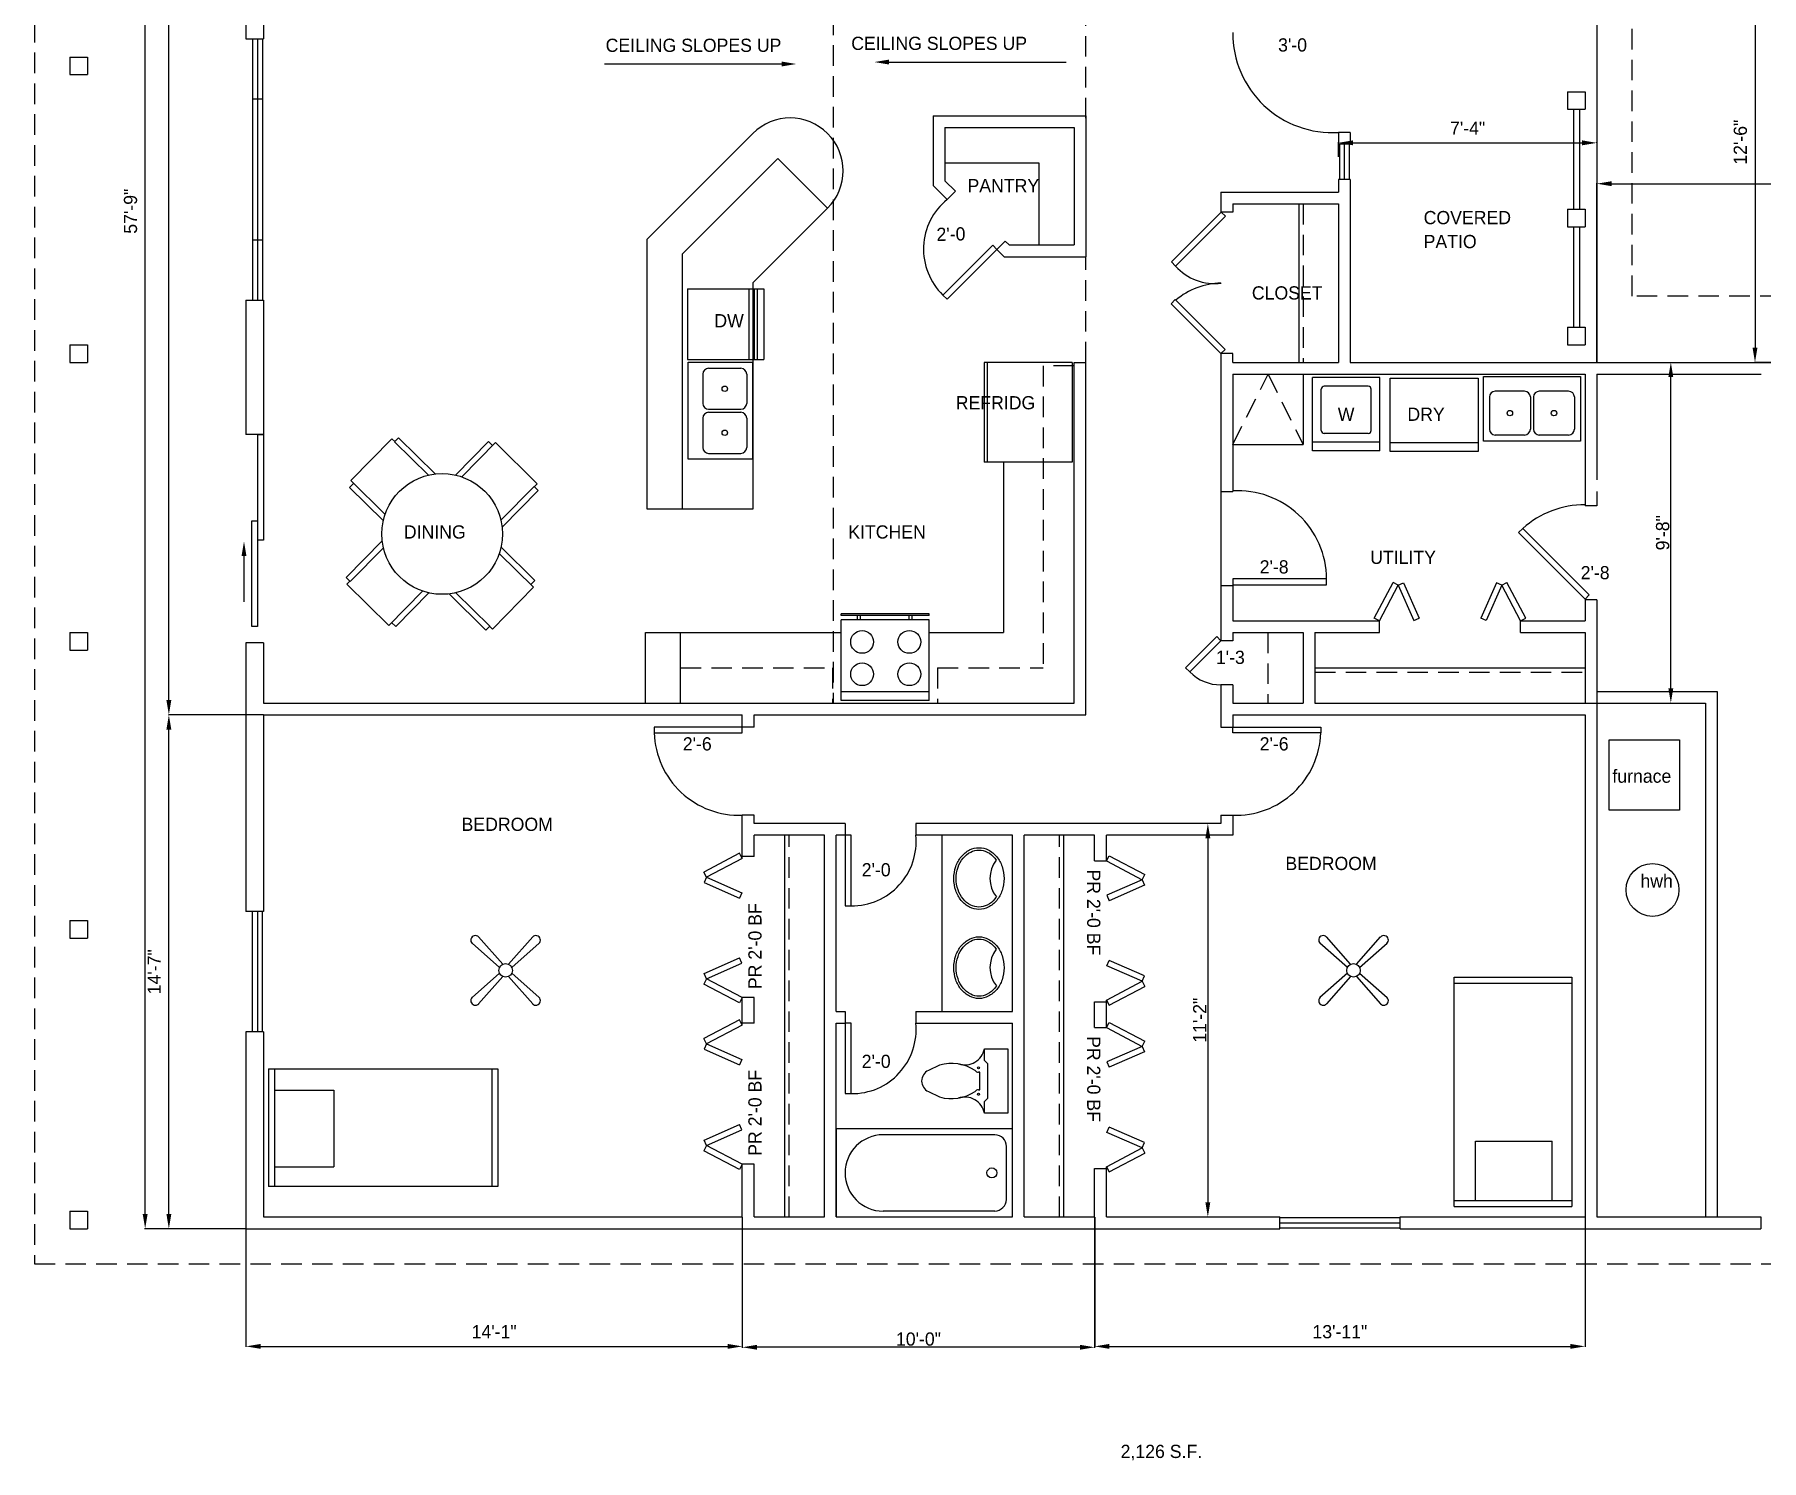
# Model space of a CAD drawing. Extents: x -114 to 1228, y -636 to 220.
# Drawn here: x -69 to 519, y -636 to -151 of the extents above; entities that cross this region are included whole.
import ezdxf
from ezdxf.enums import TextEntityAlignment as Align

# ---------------------------------------------------------------- set-up
doc = ezdxf.new("R2010")
doc.units = 0
doc.header["$LTSCALE"] = 14
doc.header["$MEASUREMENT"] = 0
doc.linetypes.add('DASHED', pattern=[0.75, 0.5, -0.25])
doc.layers.get('0').update_dxf_attribs({"linetype": 'CONTINUOUS'})
doc.layers.get('DEFPOINTS').update_dxf_attribs({"linetype": 'CONTINUOUS'})
for name, color, linetype in [('1', 1, 'CONTINUOUS'), ('4', 2, 'CONTINUOUS'), ('DIM', 1, 'CONTINUOUS'), ('NWALL', 7, 'CONTINUOUS'), ('ROOF', 2, 'DASHED'), ('SINK', 2, 'CONTINUOUS'), ('TEXT', 6, 'CONTINUOUS'), ('WALLS', 7, 'CONTINUOUS')]:
    doc.layers.add(name, color=color, linetype=linetype)
doc.styles.get("Standard").update_dxf_attribs({"font": 'ARCH2.SHX', "height": 4.5})
doc.dimstyles.get("Standard").update_dxf_attribs({"dimtxt": 0.18, "dimasz": 0.18, "dimexe": 0.18, "dimexo": 0.0625, "dimgap": 0.09, "dimtad": 0, "dimtih": 1, "dimtoh": 1, "dimdec": 4, "dimzin": 0, "dimdsep": 46, "dimtxsty": 'Standard', "dimcen": 0.09, "dimadec": 0, "dimazin": 0, "dimtfac": 1, "dimtdec": 4, "dimtofl": 0, "dimtmove": 0, "dimatfit": 3, "dimfxl": 1, "dimtolj": 1, "dimtzin": 0, "dimarcsym": 0})

# ---------------------------------------------------------------- blocks, each defined once
blk = doc.blocks.new('*D6')
at = {"color": 0, "linetype": 'ByBlock', "transparency": 16777216}
for p, q in [((1697.83, -382.42), (1665.45, -382.42)), ((1665.63, -552.42), (1665.63, -387.42)), ((1691.83, -557.42), (1665.45, -557.42))]:
    blk.add_line(p, q, dxfattribs=at)
for points in [[(1664.8, -387.42), (1666.46, -387.42), (1665.63, -382.42)], [(1664.8, -552.42), (1666.46, -552.42), (1665.63, -557.42)]]:
    blk.add_solid(points, dxfattribs=at)
at = {"layer": 'DEFPOINTS', "color": 0, "linetype": 'ByBlock', "transparency": 16777216}
for p in [(1665.63, -382.42), (1697.89, -382.42), (1691.89, -557.42)]:
    blk.add_point(p, dxfattribs=at)
at = {"color": 0, "linetype": 'ByBlock', "transparency": 16777216}
blk.add_text('14\'-7"', height=4.5, rotation=90, dxfattribs=at).set_placement((1660.63, -469.92), align=Align.MIDDLE_CENTER)
blk = doc.blocks.new('*D5')
at = {"color": 0, "linetype": 'ByBlock', "transparency": 16777216}
for p, q in [((1691.83, 135.58), (1665.45, 135.58)), ((1665.63, -377.42), (1665.63, 130.58)), ((1697.83, -382.42), (1665.45, -382.42))]:
    blk.add_line(p, q, dxfattribs=at)
for points in [[(1664.8, 130.58), (1666.46, 130.58), (1665.63, 135.58)], [(1664.8, -377.42), (1666.46, -377.42), (1665.63, -382.42)]]:
    blk.add_solid(points, dxfattribs=at)
at = {"layer": 'DEFPOINTS', "color": 0, "linetype": 'ByBlock', "transparency": 16777216}
for p in [(1665.63, 135.58), (1691.89, 135.58), (1697.89, -382.42)]:
    blk.add_point(p, dxfattribs=at)
at = {"color": 0, "linetype": 'ByBlock', "transparency": 16777216}
blk.add_text('43\'-2"', height=4.5, rotation=90, dxfattribs=at).set_placement((1660.63, -123.42), align=Align.MIDDLE_CENTER)
blk = doc.blocks.new('*D4')
at = {"color": 0, "linetype": 'ByBlock', "transparency": 16777216}
for p, q in [((1691.83, 135.58), (1657.38, 135.58)), ((1657.56, -552.42), (1657.56, 130.58)), ((1691.83, -557.42), (1657.38, -557.42))]:
    blk.add_line(p, q, dxfattribs=at)
for points in [[(1656.72, 130.58), (1658.39, 130.58), (1657.56, 135.58)], [(1656.72, -552.42), (1658.39, -552.42), (1657.56, -557.42)]]:
    blk.add_solid(points, dxfattribs=at)
at = {"layer": 'DEFPOINTS', "color": 0, "linetype": 'ByBlock', "transparency": 16777216}
for p in [(1657.56, 135.58), (1691.89, 135.58), (1691.89, -557.42)]:
    blk.add_point(p, dxfattribs=at)
at = {"color": 0, "linetype": 'ByBlock', "transparency": 16777216}
blk.add_text('57\'-9"', height=4.5, rotation=90, dxfattribs=at).set_placement((1652.56, -210.92), align=Align.MIDDLE_CENTER)
blk = doc.blocks.new('*D8')
at = {"color": 0, "linetype": 'ByBlock', "transparency": 16777216}
for p, q in [((1691.89, -557.48), (1691.89, -597.66)), ((1860.89, -553.48), (1860.89, -597.66)), ((1696.89, -597.48), (1855.89, -597.48))]:
    blk.add_line(p, q, dxfattribs=at)
for points in [[(1696.89, -596.65), (1696.89, -598.31), (1691.89, -597.48)], [(1855.89, -596.65), (1855.89, -598.31), (1860.89, -597.48)]]:
    blk.add_solid(points, dxfattribs=at)
at = {"layer": 'DEFPOINTS', "color": 0, "linetype": 'ByBlock', "transparency": 16777216}
for p in [(1691.89, -557.42), (1860.89, -553.42), (1860.89, -597.48)]:
    blk.add_point(p, dxfattribs=at)
at = {"color": 0, "linetype": 'ByBlock', "transparency": 16777216}
blk.add_text('14\'-1"', height=4.5, dxfattribs=at).set_placement((1776.39, -592.48), align=Align.MIDDLE_CENTER)
blk = doc.blocks.new('*D11')
at = {"color": 0, "linetype": 'ByBlock', "transparency": 16777216}
for p, q in [((1980.89, -553.48), (1980.89, -597.66)), ((2147.89, -553.48), (2147.89, -597.66)), ((1985.89, -597.48), (2142.89, -597.48))]:
    blk.add_line(p, q, dxfattribs=at)
for points in [[(1985.89, -596.65), (1985.89, -598.31), (1980.89, -597.48)], [(2142.89, -596.65), (2142.89, -598.31), (2147.89, -597.48)]]:
    blk.add_solid(points, dxfattribs=at)
at = {"layer": 'DEFPOINTS', "color": 0, "linetype": 'ByBlock', "transparency": 16777216}
for p in [(1980.89, -553.42), (2147.89, -553.42), (2147.89, -597.48)]:
    blk.add_point(p, dxfattribs=at)
at = {"color": 0, "linetype": 'ByBlock', "transparency": 16777216}
blk.add_text('13\'-11"', height=4.5, dxfattribs=at).set_placement((2064.39, -592.48), align=Align.MIDDLE_CENTER)
blk = doc.blocks.new('*D13')
at = {"color": 0, "linetype": 'ByBlock', "transparency": 16777216}
for p, q in [((2151.95, -112.42), (2205.93, -112.42)), ((2205.75, -117.42), (2205.75, -257.42)), ((2224.21, -262.42), (2205.57, -262.42))]:
    blk.add_line(p, q, dxfattribs=at)
for points in [[(2204.92, -117.42), (2206.58, -117.42), (2205.75, -112.42)], [(2204.92, -257.42), (2206.58, -257.42), (2205.75, -262.42)]]:
    blk.add_solid(points, dxfattribs=at)
at = {"layer": 'DEFPOINTS', "color": 0, "linetype": 'ByBlock', "transparency": 16777216}
for p in [(2151.89, -112.42), (2205.75, -262.42), (2224.27, -262.42)]:
    blk.add_point(p, dxfattribs=at)
at = {"color": 0, "linetype": 'ByBlock', "transparency": 16777216}
blk.add_text('12\'-6"', height=4.5, rotation=90, dxfattribs=at).set_placement((2200.75, -187.42), align=Align.MIDDLE_CENTER)
blk = doc.blocks.new('*D10')
at = {"color": 0, "linetype": 'ByBlock', "transparency": 16777216}
for p, q in [((2063.89, -192.35), (2063.89, -187.46)), ((2068.89, -187.64), (2146.89, -187.64)), ((2151.89, -187.57), (2151.89, -187.46))]:
    blk.add_line(p, q, dxfattribs=at)
for points in [[(2068.89, -186.8), (2068.89, -188.47), (2063.89, -187.64)], [(2146.89, -186.8), (2146.89, -188.47), (2151.89, -187.64)]]:
    blk.add_solid(points, dxfattribs=at)
at = {"layer": 'DEFPOINTS', "color": 0, "linetype": 'ByBlock', "transparency": 16777216}
for p in [(2151.89, -187.64), (2151.89, -187.64), (2063.89, -192.42)]:
    blk.add_point(p, dxfattribs=at)
at = {"color": 0, "linetype": 'ByBlock', "transparency": 16777216}
blk.add_text('7\'-4"', height=4.5, dxfattribs=at).set_placement((2107.89, -182.64), align=Align.MIDDLE_CENTER)
blk = doc.blocks.new('*D18')
at = {"layer": 'DEFPOINTS', "color": 0, "transparency": 16777216}
for p in [(448.84, -262.42), (488.4, -262.42), (459.2, -378.42)]:
    blk.add_point(p, dxfattribs=at)
at = {"layer": 'DIM', "color": 0, "lineweight": -2, "transparency": 16777216}
for p, q in [((448.9, -262.42), (488.58, -262.42)), ((488.4, -373.42), (488.4, -267.42)), ((459.26, -378.42), (488.58, -378.42))]:
    blk.add_line(p, q, dxfattribs=at)
at = {"layer": 'DIM', "color": 0, "transparency": 16777216}
for points in [[(487.57, -267.42), (489.23, -267.42), (488.4, -262.42)], [(487.57, -373.42), (489.23, -373.42), (488.4, -378.42)]]:
    blk.add_solid(points, dxfattribs=at)
at = {"layer": 'DIM', "color": 0, "transparency": 16777216, "insert": (485.63, -320.42), "char_height": 4.5, "attachment_point": 5, "rotation": 90}
blk.add_mtext('\\A1;9\'-8"', dxfattribs=at)
blk = doc.blocks.new('WC1')
at = {"color": 8}
for p, q in [((0.3, -3.81), (0.3, 18.19)), ((0.3, 18.19), (8.3, 18.19)), ((8.3, 18.19), (8.3, 14.19)), ((7.3, 13.19), (8.3, 14.19)), ((7.3, 1.19), (7.3, 13.19)), ((27.39, 10.81), (23.58, 12.61)), ((10.3, 10.19), (9.8, 10.19)), ((9.8, 10.19), (9.8, 4.19)), ((8.3, 0.19), (7.3, 1.19)), ((8.3, 0.19), (8.3, -3.81)), ((9.8, 4.19), (10.3, 4.19)), ((23.58, 1.77), (27.39, 3.58)), ((8.3, -3.81), (0.3, -3.81))]:
    blk.add_line(p, q, dxfattribs=at)
for centre in [(10.3, 11.69), (10.3, 2.69)]:
    blk.add_circle(centre, 0.375, dxfattribs=at)
for centre, radius, start, end in [((15, 19.47), 6.82, 190.77366, 289.2354), ((19.49, -1.25), 14.46, 73.57801, 123.56719), ((10.3, 11.69), 1.5, 270, 323.12979), ((25.67, 7.19), 4, 295.37668, 64.62332), ((14.96, -5.06), 6.78, 71.85219, 169.3363), ((10.3, 2.69), 1.5, 36.87021, 90), ((19.49, 15.64), 14.46, 236.43281, 286.42199)]:
    blk.add_arc(centre, radius, start, end, dxfattribs=at)

msp = doc.modelspace()

# ---------------------------------------------------------------- linework, layer by layer
at = {"layer": '1'}
msp.add_line((175.79324, -312.38985), (139.79324, -312.38985), dxfattribs=at)
at = {"layer": '4', "linetype": 'Continuous'}
for p, q in [((463.19913, -262.35494), (463.19913, -201.36065)), ((468.19913, -201.54065), (1170.19913, -201.54065))]:
    msp.add_line(p, q, dxfattribs=at)
msp.add_solid([(468.19913, -200.70732), (468.19913, -202.37398), (463.19913, -201.54065)], dxfattribs=at)
at = {"layer": 'DIM'}
for p, q in [((335.13663, -419.41744), (330.55829, -419.41744)), ((330.73829, -424.41744), (330.73829, -548.41744)), ((172.19913, -553.47994), (172.19913, -597.9643)), ((292.19913, -553.47994), (292.19913, -597.9643)), ((325.76163, -553.41744), (330.91829, -553.41744)), ((287.19913, -597.7843), (177.19913, -597.7843))]:
    msp.add_line(p, q, dxfattribs=at)
for points in [[(329.90496, -424.41744), (331.57162, -424.41744), (330.73829, -419.41744)], [(329.90496, -548.41744), (331.57162, -548.41744), (330.73829, -553.41744)], [(177.19913, -596.95097), (177.19913, -598.61763), (172.19913, -597.7843)], [(287.19913, -596.95097), (287.19913, -598.61763), (292.19913, -597.7843)]]:
    msp.add_solid(points, dxfattribs=at)
at = {"layer": 'NWALL', "color": 6, "linetype": 'DASHED'}
for p, q in [((203.19913, -112.41744), (203.19913, -378.41744)), ((289.19913, -179.27978), (289.19913, -143.27135)), ((289.19913, -262.42588), (289.19913, -226.41744))]:
    msp.add_line(p, q, dxfattribs=at)
at = {"layer": 'NWALL', "color": 6}
msp.add_line((335.19913, -306.41744), (335.19913, -338.41744), dxfattribs=at)
at = {"layer": 'ROOF'}
for p, q in [((-68.80087, 147.58256), (-68.80087, -569.41744)), ((475.19913, -239.81417), (475.19913, 147.58256)), ((1197.78026, -239.81417), (475.19913, -239.81417)), ((-68.80087, -569.41744), (1197.78026, -569.41744))]:
    msp.add_line(p, q, dxfattribs=at)
at = {"layer": 'SINK', "color": 1}
for p, q in [((153.52541, -237.39934), (179.52541, -237.39934)), ((153.52541, -237.39934), (153.52541, -261.39934)), ((179.52541, -237.39934), (179.52541, -261.39934)), ((153.52541, -261.39934), (179.52541, -261.39934)), ((254.58807, -262.41744), (254.58807, -296.41744)), ((284.58807, -262.41744), (254.58807, -262.41744)), ((284.58807, -262.41744), (284.58807, -296.41744)), ((284.58807, -296.41744), (254.58807, -296.41744)), ((235.82257, -350.09647), (205.82257, -350.09647)), ((205.82257, -377.53939), (205.82257, -350.09647)), ((235.82257, -377.53939), (235.82257, -350.09647)), ((235.82257, -377.53939), (205.82257, -377.53939))]:
    msp.add_line(p, q, dxfattribs=at)
at = {"layer": 'SINK', "color": 8}
for p, q in [((174.39458, -237.39934), (174.39458, -261.39934)), ((176.29476, -237.39934), (176.29476, -261.39934)), ((177.28616, -237.39934), (177.28616, -261.39934)), ((255.58807, -262.41744), (255.58807, -296.41744)), ((205.82257, -348.53939), (205.82257, -348.03939)), ((235.82257, -348.03939), (205.82257, -348.03939)), ((235.82257, -348.53939), (205.82257, -348.53939)), ((211.41785, -350.09647), (211.41785, -348.53939)), ((212.45643, -350.09647), (212.45643, -348.53939)), ((229.01606, -350.09647), (229.01606, -348.53939)), ((230.05465, -350.09647), (230.05465, -348.53939)), ((235.82257, -348.53939), (235.82257, -348.03939)), ((235.82257, -374.58264), (205.82257, -374.58264))]:
    msp.add_line(p, q, dxfattribs=at)
at = {"layer": 'SINK', "color": 1, "linetype": 'DASHED'}
msp.add_line((285.19913, -263.56073), (274.61254, -263.56073), dxfattribs=at)
at = {"layer": 'SINK', "color": 8}
for centre in [(213.00457, -357.58611), (229.08323, -357.58611), (213.00457, -368.58738), (229.08323, -368.58738)]:
    msp.add_circle(centre, 3.88478, dxfattribs=at)
at = {"layer": 'TEXT'}
for p, q in [((185.58799, -160.79192), (125.24089, -160.79192)), ((222.14149, -160.13119), (282.48859, -160.13119))]:
    msp.add_line(p, q, dxfattribs=at)
for points in [[(185.58799, -159.95859), (185.58799, -161.62526), (190.58799, -160.79192)], [(222.14149, -159.29786), (222.14149, -160.96452), (217.14149, -160.13119)]]:
    msp.add_solid(points, dxfattribs=at)
at = {"layer": 'WALLS'}
for p, q in [((3.19913, -109.91744), (3.19913, -152.25077)), ((9.19913, -109.91744), (9.19913, -152.25077)), ((3.19913, -152.25077), (9.19913, -152.25077)), ((-56.80087, -158.41744), (-50.80087, -158.41744)), ((-56.80087, -158.41744), (-56.80087, -164.41744)), ((-50.80087, -158.41744), (-50.80087, -164.41744)), ((-56.80087, -164.41744), (-50.80087, -164.41744)), ((453.19913, -170.21484), (459.19913, -170.21484)), ((453.19913, -170.21484), (453.19913, -176.21484)), ((459.19913, -170.21484), (459.19913, -176.21484)), ((8.98173, -172.75077), (5.55914, -172.75077)), ((453.19913, -176.21484), (459.19913, -176.21484)), ((237.19913, -178.41744), (237.19913, -202.21339)), ((237.19913, -178.41744), (289.19913, -178.41744)), ((289.19913, -178.41744), (289.19913, -226.41744)), ((241.19913, -182.41744), (241.19913, -200.55654)), ((241.19913, -182.41744), (285.19913, -182.41744)), ((285.19913, -182.41744), (285.19913, -222.41744)), ((379.19913, -184.07518), (375.19913, -184.07518)), ((375.19913, -184.07518), (375.19913, -188.07518)), ((379.19913, -188.07518), (375.19913, -188.07518)), ((379.19913, -184.07518), (379.19913, -188.07518)), ((241.93412, -206.94839), (237.19913, -202.21339)), ((244.76255, -204.11996), (241.19913, -200.55654)), ((244.76255, -204.11996), (241.93412, -206.94839)), ((335.19913, -204.41744), (335.19913, -211.29213)), ((335.19913, -204.41744), (344.98215, -204.41744)), ((344.98215, -204.41744), (375.19913, -204.41744)), ((379.19913, -200.07518), (375.19913, -200.07518)), ((375.19913, -200.07518), (375.19913, -204.41744)), ((379.19913, -200.07518), (379.19913, -262.41744)), ((339.19913, -211.29213), (335.19913, -211.29213)), ((339.19913, -208.41744), (375.19913, -208.41744)), ((339.19913, -208.41744), (339.19913, -211.29213)), ((375.19913, -208.41744), (375.19913, -262.41744)), ((453.19913, -210.246), (459.19913, -210.246)), ((453.19913, -210.246), (453.19913, -216.246)), ((459.19913, -210.246), (459.19913, -216.246)), ((453.19913, -216.246), (459.19913, -216.246)), ((8.98173, -220.75077), (5.55914, -220.75077)), ((261.73311, -221.09052), (258.90469, -223.91895)), ((263.06003, -222.41744), (261.73311, -221.09052)), ((263.06003, -222.41744), (285.19913, -222.41744)), ((261.40318, -226.41744), (258.90469, -223.91895)), ((261.40318, -226.41744), (289.19913, -226.41744)), ((3.19913, -241.25077), (3.19913, -286.91744)), ((3.19913, -241.25077), (9.19913, -241.25077)), ((9.19913, -241.25077), (9.19913, -286.91744)), ((453.19913, -250.41744), (459.19913, -250.41744)), ((453.19913, -250.41744), (453.19913, -256.41744)), ((459.19913, -250.41744), (459.19913, -256.41744)), ((-56.80087, -256.41744), (-50.80087, -256.41744)), ((-56.80087, -256.41744), (-56.80087, -262.41744)), ((-50.80087, -256.41744), (-50.80087, -262.41744)), ((453.19913, -256.41744), (459.19913, -256.41744)), ((-56.80087, -262.41744), (-50.80087, -262.41744)), ((285.19913, -262.41685), (289.19913, -262.42588)), ((285.19913, -378.41744), (285.19913, -262.41685)), ((285.46095, -262.41744), (285.46095, -262.41744)), ((289.19913, -382.41744), (289.19913, -262.42588)), ((335.19913, -259.41744), (335.19913, -306.41744)), ((339.19913, -259.41744), (335.19913, -259.41744)), ((339.19913, -262.41744), (339.19913, -259.41744)), ((339.19913, -262.41744), (375.19913, -262.41744)), ((379.19913, -262.41744), (535.58132, -262.41744)), ((339.19913, -266.41744), (339.19913, -306.41744)), ((339.19913, -266.41744), (459.19913, -266.41744)), ((459.19913, -266.41744), (459.19913, -311.25292)), ((463.19913, -266.41744), (463.19913, -302.41744)), ((463.19913, -266.41744), (519.19913, -266.41744)), ((9.19913, -286.91744), (3.19913, -286.91744)), ((335.19913, -306.41744), (339.19913, -306.41744)), ((463.19913, -311.25292), (459.19913, -311.25292)), ((463.19913, -306.41744), (463.19913, -311.25292)), ((335.19913, -338.41744), (335.19913, -357.20137)), ((335.19913, -338.41744), (339.19913, -338.41744)), ((339.19913, -338.41744), (339.19913, -350.41744)), ((463.19913, -343.25292), (459.19913, -343.25292)), ((459.19913, -343.25292), (459.19913, -350.41744)), ((463.19913, -343.25292), (463.19913, -553.41744)), ((389.19913, -354.41744), (389.19913, -350.41744)), ((437.19913, -354.41744), (437.19913, -350.41744)), ((-56.80087, -354.41744), (-50.80087, -354.41744)), ((-56.80087, -354.41744), (-56.80087, -360.41744)), ((-50.80087, -354.41744), (-50.80087, -360.41744)), ((3.19913, -357.91744), (3.19913, -449.41744)), ((9.19913, -357.91744), (3.19913, -357.91744)), ((9.19913, -357.91744), (9.19913, -378.41744)), ((339.19913, -357.20137), (335.19913, -357.20137)), ((339.19913, -354.41744), (339.19913, -357.20137)), ((459.19913, -354.41744), (459.19913, -378.41744)), ((-56.80087, -360.41744), (-50.80087, -360.41744)), ((335.19913, -372.20137), (335.19913, -386.60226)), ((339.19913, -372.20137), (335.19913, -372.20137)), ((339.19913, -372.20137), (339.19913, -378.41744)), ((463.19913, -374.41744), (504.19913, -374.41744)), ((504.19913, -374.41744), (504.19913, -553.41744)), ((9.19913, -378.41744), (285.19913, -378.41744)), ((339.19913, -378.41744), (363.19913, -378.41744)), ((367.19913, -378.41744), (459.19913, -378.41744)), ((463.19913, -378.41744), (500.19913, -378.41744)), ((500.19913, -378.41744), (500.19913, -553.41744)), ((9.19913, -382.41744), (172.19913, -382.41744)), ((9.19913, -382.41744), (9.19913, -449.41744)), ((172.19913, -386.60226), (172.19913, -382.41744)), ((176.19913, -386.60226), (172.19913, -386.60226)), ((176.19913, -382.41744), (289.19913, -382.41744)), ((176.19913, -386.60226), (176.19913, -382.41744)), ((335.19913, -386.60226), (339.19913, -386.60226)), ((339.19913, -382.41744), (459.19913, -382.41744)), ((339.19913, -382.41744), (339.19913, -386.60226)), ((459.19913, -382.41744), (459.19913, -553.41744)), ((176.19913, -416.60226), (172.19913, -416.60226)), ((172.19913, -431.33829), (172.19913, -416.60226)), ((176.19913, -419.41744), (176.19913, -416.60226)), ((335.19913, -416.60226), (339.19913, -416.60226)), ((335.19913, -416.60226), (335.19913, -419.41744)), ((339.19913, -416.60226), (339.19913, -423.41744)), ((207.29118, -419.41744), (176.19913, -419.41744)), ((207.29118, -419.41744), (207.29118, -423.41744)), ((335.19913, -419.41744), (231.29118, -419.41744)), ((231.29118, -419.41744), (231.29118, -423.41744)), ((200.19913, -423.41744), (176.19913, -423.41744)), ((176.19913, -430.6951), (176.19913, -423.41744)), ((200.19913, -553.41744), (200.19913, -423.41744)), ((204.19913, -483.41744), (204.19913, -423.41744)), ((207.29118, -423.41744), (204.19913, -423.41744)), ((264.19913, -423.41744), (231.29118, -423.41744)), ((264.19913, -483.41744), (264.19913, -423.41744)), ((268.19913, -553.41744), (268.19913, -423.41744)), ((292.19913, -423.41744), (268.19913, -423.41744)), ((292.19913, -432.18848), (292.19913, -423.41744)), ((339.19913, -423.41744), (296.19913, -423.41744)), ((296.19913, -432.18848), (296.19913, -423.41744)), ((176.19913, -430.6951), (172.19913, -430.6951)), ((292.19913, -432.18848), (296.19913, -432.18848)), ((-56.80087, -452.41744), (-50.80087, -452.41744)), ((-56.80087, -452.41744), (-56.80087, -458.41744)), ((-50.80087, -452.41744), (-50.80087, -458.41744)), ((9.19913, -449.41744), (3.19913, -449.41744)), ((-56.80087, -458.41744), (-50.80087, -458.41744)), ((176.19913, -478.6951), (172.19913, -478.6951)), ((172.19913, -488.08511), (172.19913, -478.6951)), ((176.19913, -487.44192), (176.19913, -478.6951)), ((292.19913, -480.18848), (296.19913, -480.18848)), ((292.19913, -488.93531), (292.19913, -480.18848)), ((296.19913, -488.93531), (296.19913, -479.54529)), ((176.19913, -487.44192), (172.19913, -487.44192)), ((204.19913, -483.41744), (207.29118, -483.41744)), ((204.19913, -553.41744), (204.19913, -487.41744)), ((204.19913, -487.41744), (207.29118, -487.41744)), ((207.29118, -483.41744), (207.29118, -487.41744)), ((231.29118, -483.41744), (264.19913, -483.41744)), ((231.29118, -483.41744), (231.29118, -487.41744)), ((231.29118, -487.41744), (264.19913, -487.41744)), ((264.19913, -553.41744), (264.19913, -487.41744)), ((3.19913, -490.41744), (3.19913, -557.41744)), ((9.19913, -490.41744), (3.19913, -490.41744)), ((9.19913, -490.41744), (9.19913, -553.41744)), ((292.19913, -488.93531), (296.19913, -488.93531)), ((176.19913, -535.44192), (172.19913, -535.44192)), ((172.19913, -553.41744), (172.19913, -535.44192)), ((176.19913, -553.41744), (176.19913, -535.44192)), ((292.19913, -536.93531), (296.19913, -536.93531)), ((292.19913, -553.41744), (292.19913, -536.93531)), ((296.19913, -553.41744), (296.19913, -536.29212)), ((-56.80087, -551.41744), (-50.80087, -551.41744)), ((-56.80087, -551.41744), (-56.80087, -557.41744)), ((-50.80087, -551.41744), (-50.80087, -557.41744)), ((-56.80087, -557.41744), (-50.80087, -557.41744)), ((3.19913, -557.41744), (355.19913, -557.41744)), ((9.19913, -553.41744), (172.19913, -553.41744)), ((176.19913, -553.41744), (200.19913, -553.41744)), ((204.19913, -553.41744), (264.19913, -553.41744)), ((268.19913, -553.41744), (292.19913, -553.41744)), ((296.19913, -553.41744), (355.19913, -553.41744)), ((355.19913, -557.41744), (355.19913, -553.41744)), ((396.19913, -553.41744), (459.19913, -553.41744)), ((396.19913, -557.41744), (396.19913, -553.41744)), ((396.19913, -557.41744), (519.06019, -557.41744)), ((463.19913, -553.41744), (519.06019, -553.41744)), ((519.06019, -553.41744), (519.06019, -557.41744))]:
    msp.add_line(p, q, dxfattribs=at)
at = {"layer": 'WALLS', "color": 6}
msp.add_line((463.19913, -112.41744), (463.19913, -262.41744), dxfattribs=at)
at = {"layer": 'WALLS', "color": 1}
for p, q in [((5.55914, -241.25077), (5.55914, -152.25077)), ((7.19913, -241.25077), (7.19913, -152.25077)), ((8.98173, -241.25077), (8.98173, -152.25077)), ((455.26856, -176.21484), (455.26856, -210.246)), ((457.26856, -176.21484), (457.26856, -210.246)), ((139.79324, -220.4484), (175.79324, -184.4484)), ((375.5523, -188.07518), (375.5523, -200.07518)), ((377.19913, -188.07518), (377.19913, -200.07518)), ((378.88028, -188.07518), (378.88028, -200.07518)), ((151.79324, -225.41897), (184.27852, -192.93369)), ((184.27852, -192.93369), (201.24908, -209.90425)), ((241.19913, -194.41744), (273.19913, -194.41744)), ((273.19913, -194.41744), (273.19913, -222.41744)), ((175.79324, -235.36009), (201.24908, -209.90425)), ((335.29855, -211.22457), (318.32799, -228.19513)), ((336.71277, -212.63878), (335.29855, -211.22457)), ((361.69913, -208.41744), (361.69913, -262.41744)), ((319.7422, -229.60934), (336.71277, -212.63878)), ((455.26856, -216.246), (455.26856, -250.41744)), ((457.26856, -216.246), (457.26856, -250.41744)), ((139.79324, -312.38985), (139.79324, -220.4484)), ((240.51991, -239.4753), (257.49047, -222.50474)), ((257.49047, -222.50474), (258.90469, -223.91895)), ((151.79324, -312.38985), (151.79324, -225.41897)), ((258.90469, -223.91895), (241.93412, -240.88951)), ((318.32799, -228.19513), (319.7422, -229.60934)), ((175.79324, -235.36009), (175.79324, -312.38985)), ((241.93412, -240.88951), (240.51991, -239.4753)), ((318.22857, -242.44688), (319.64278, -241.03266)), ((319.64278, -241.03266), (336.61334, -258.00323)), ((335.19913, -259.41744), (318.22857, -242.44688)), ((336.61334, -258.00323), (335.19913, -259.41744)), ((153.73509, -295.37364, 36), (153.73509, -262.37364, 36)), ((153.73509, -262.37364, 36), (175.73509, -262.37364, 36)), ((175.73509, -262.37364, 36), (175.73509, -295.37364, 36)), ((139.79324, -302.60501), (139.79324, -266.60501)), ((363.19913, -266.41744), (363.19913, -290.41744)), ((366.34335, -292.54031), (366.34335, -267.54031)), ((389.34335, -267.54031), (366.34335, -267.54031)), ((389.34335, -292.54031), (389.34335, -267.54031)), ((392.84768, -292.79068), (392.84768, -267.79068)), ((392.84768, -267.79068), (422.84768, -267.79068)), ((422.84768, -267.79068), (422.84768, -292.79068)), ((424.59763, -289.17931, 36), (424.59763, -267.17931, 36)), ((424.59763, -267.17931, 36), (457.59763, -267.17931, 36)), ((457.59763, -267.17931, 36), (457.59763, -289.17931, 36)), ((7.19913, -286.91744), (9.19913, -286.91744)), ((7.19913, -322.91744), (7.19913, -286.91744)), ((9.19913, -286.91744), (9.19913, -322.91744)), ((339.19913, -290.41744), (363.19913, -290.41744)), ((389.34335, -292.54031), (366.34335, -292.54031)), ((422.84768, -292.79068), (392.84768, -292.79068)), ((457.59763, -289.17931, 36), (424.59763, -289.17931, 36)), ((175.73509, -295.37364, 36), (153.73509, -295.37364, 36)), ((261.19913, -296.41744), (261.19913, -354.41744)), ((5.17856, -352.31289), (5.17856, -316.31289)), ((5.17856, -316.31289), (7.17856, -316.31289)), ((7.17856, -316.31289), (7.17856, -352.31289)), ((9.19913, -322.91744), (7.19913, -322.91744)), ((436.57171, -320.36146), (437.98593, -318.94725)), ((459.19913, -342.98888), (436.57171, -320.36146)), ((437.98593, -318.94725), (460.61334, -341.57466)), ((2.5202, -328.3251), (2.5202, -343.94403)), ((371.19913, -336.1534), (339.19913, -336.1534)), ((339.19913, -336.1534), (339.19913, -338.1534)), ((339.19913, -338.1534), (371.19913, -338.1534)), ((371.19913, -338.1534), (371.19913, -336.1534)), ((387.42833, -349.48778), (393.80483, -337.34186)), ((389.19913, -350.41744), (395.57563, -338.27152)), ((395.57563, -338.27152), (393.80483, -337.34186)), ((395.57563, -338.27152), (397.40405, -337.46104)), ((395.57563, -338.27152), (400.88937, -350.25927)), ((397.40405, -337.46104), (402.7178, -349.44879)), ((428.99421, -337.46104), (423.68046, -349.44879)), ((430.82263, -338.27152), (425.50889, -350.25927)), ((430.82263, -338.27152), (428.99421, -337.46104)), ((430.82263, -338.27152), (432.59343, -337.34186)), ((437.19913, -350.41744), (430.82263, -338.27152)), ((438.96993, -349.48778), (432.59343, -337.34186)), ((460.61334, -341.57466), (459.19913, -342.98888)), ((7.17856, -352.31289), (5.17856, -352.31289)), ((389.19913, -350.41744), (387.42833, -349.48778)), ((400.88937, -350.25927), (402.7178, -349.44879)), ((425.50889, -350.25927), (423.68046, -349.44879)), ((437.19913, -350.41744), (438.96993, -349.48778)), ((139.19913, -354.41744), (205.82257, -354.41744)), ((139.19913, -378.41744), (139.19913, -354.41744)), ((151.19913, -378.41744), (151.19913, -354.41744)), ((235.82257, -354.41744), (261.19913, -354.41744)), ((333.78492, -355.78715), (323.17832, -366.39375)), ((324.59253, -367.80797), (335.19913, -357.20137)), ((335.19913, -357.20137), (333.78492, -355.78715)), ((323.17832, -366.39375), (324.59253, -367.80797)), ((367.19913, -366.41744), (459.19913, -366.41744)), ((172.19913, -386.60226), (142.19913, -386.60226)), ((142.19913, -386.60226), (142.19913, -388.60226)), ((172.19913, -388.60226), (172.19913, -386.60226)), ((339.19913, -386.60226), (369.19913, -386.60226)), ((339.19913, -388.60226), (339.19913, -386.60226)), ((369.19913, -386.60226), (369.19913, -388.60226)), ((142.19913, -388.60226), (172.19913, -388.60226)), ((369.19913, -388.60226), (339.19913, -388.60226)), ((467.35561, -414.92595), (467.35561, -390.92595)), ((467.35561, -390.92595), (491.35561, -390.92595)), ((491.35561, -390.92595), (491.35561, -414.92595)), ((491.35561, -414.92595), (467.35561, -414.92595)), ((186.69913, -553.41744), (186.69913, -423.41744)), ((209.29118, -423.41744), (207.29118, -423.41744)), ((207.29118, -423.41744), (207.29118, -447.41744)), ((209.29118, -447.41744), (209.29118, -423.41744)), ((240.19913, -423.41744), (240.19913, -483.41744)), ((281.69913, -553.41744), (281.69913, -423.41744)), ((171.26948, -429.56748), (159.12355, -435.94398)), ((172.19913, -431.33829), (160.05321, -437.71479)), ((172.19913, -431.33829), (171.26948, -429.56748)), ((296.19913, -432.18848), (297.12879, -430.41768)), ((296.19913, -432.18848), (308.34505, -438.56498)), ((297.12879, -430.41768), (309.27471, -436.79418)), ((160.05321, -437.71479), (159.12355, -435.94398)), ((160.05321, -437.71479), (159.24273, -439.54321)), ((159.24273, -439.54321), (171.23048, -444.85695)), ((160.05321, -437.71479), (172.04096, -443.02853)), ((308.34505, -438.56498), (296.3573, -443.87873)), ((309.15553, -440.3934), (297.16778, -445.70715)), ((308.34505, -438.56498), (309.27471, -436.79418)), ((308.34505, -438.56498), (309.15553, -440.3934)), ((172.04096, -443.02853), (171.23048, -444.85695)), ((296.3573, -443.87873), (297.16778, -445.70715)), ((5.41623, -490.41744), (5.41623, -449.41744)), ((7.19883, -490.41744), (7.19883, -449.41744)), ((8.83882, -490.41744), (8.83882, -449.41744)), ((207.29118, -447.41744), (209.29118, -447.41744)), ((90.61052, -467.37002), (82.36529, -458.03786)), ((92.5979, -467.37002), (100.84313, -458.03786)), ((379.35062, -467.37002), (371.10539, -458.03786)), ((381.338, -467.37002), (389.58323, -458.03786)), ((89.52359, -468.45695), (80.19142, -460.21172)), ((93.68483, -468.45695), (103.01699, -460.21172)), ((378.26369, -468.45695), (368.93152, -460.21172)), ((382.42493, -468.45695), (391.75709, -460.21172)), ((89.52359, -470.44433), (80.19142, -478.68956)), ((93.68483, -470.44433), (103.01699, -478.68956)), ((159.24273, -470.49017), (171.23048, -465.17643)), ((160.05321, -472.3186), (172.04096, -467.00485)), ((172.04096, -467.00485), (171.23048, -465.17643)), ((296.3573, -467.85505), (297.16778, -466.02663)), ((308.34505, -473.16879), (296.3573, -467.85505)), ((309.15553, -471.34037), (297.16778, -466.02663)), ((378.26369, -470.44433), (368.93152, -478.68956)), ((382.42493, -470.44433), (391.75709, -478.68956)), ((90.61052, -471.53126), (82.36529, -480.86343)), ((92.5979, -471.53126), (100.84313, -480.86343)), ((160.05321, -472.3186), (159.12355, -474.0894)), ((171.26948, -480.4659), (159.12355, -474.0894)), ((160.05321, -472.3186), (159.24273, -470.49017)), ((172.19913, -478.6951), (160.05321, -472.3186)), ((296.19913, -479.54529), (308.34505, -473.16879)), ((297.12879, -481.31609), (309.27471, -474.9396)), ((308.34505, -473.16879), (309.15553, -471.34037)), ((308.34505, -473.16879), (309.27471, -474.9396)), ((379.35062, -471.53126), (371.10539, -480.86343)), ((381.338, -471.53126), (389.58323, -480.86343)), ((414.66636, -549.79215), (414.66636, -471.79215)), ((414.66636, -471.79215), (454.66636, -471.79215)), ((454.66636, -471.79215), (454.66636, -549.79215)), ((172.19913, -478.6951), (171.26948, -480.4659)), ((296.19913, -479.54529), (297.12879, -481.31609)), ((171.26948, -486.31431), (159.12355, -492.69081)), ((172.19913, -488.08511), (160.05321, -494.46161)), ((172.19913, -488.08511), (171.26948, -486.31431)), ((209.29118, -487.41744), (207.29118, -487.41744)), ((207.29118, -487.41744), (207.29118, -511.41744)), ((209.29118, -511.41744), (209.29118, -487.41744)), ((296.19913, -488.93531), (297.12879, -487.16451)), ((297.12879, -487.16451), (309.27471, -493.54101)), ((160.05321, -494.46161), (159.12355, -492.69081)), ((296.19913, -488.93531), (308.34505, -495.31181)), ((308.34505, -495.31181), (309.27471, -493.54101)), ((160.05321, -494.46161), (159.24273, -496.29004)), ((159.24273, -496.29004), (171.23048, -501.60378)), ((160.05321, -494.46161), (172.04096, -499.77536)), ((172.04096, -499.77536), (171.23048, -501.60378)), ((308.34505, -495.31181), (296.3573, -500.62555)), ((309.15553, -497.14023), (297.16778, -502.45398)), ((308.34505, -495.31181), (309.15553, -497.14023)), ((10.92155, -502.99813), (10.92155, -542.99813)), ((10.92155, -502.99813), (88.92155, -502.99813)), ((88.92155, -502.99813), (88.92155, -542.99813)), ((296.3573, -500.62555), (297.16778, -502.45398)), ((207.29118, -511.41744), (209.29118, -511.41744)), ((159.24273, -527.237), (171.23048, -521.92326)), ((172.04096, -523.75168), (171.23048, -521.92326)), ((296.3573, -524.60188), (297.16778, -522.77345)), ((309.15553, -528.0872), (297.16778, -522.77345)), ((160.05321, -529.06542), (159.12355, -530.83623)), ((160.05321, -529.06542), (159.24273, -527.237)), ((160.05321, -529.06542), (172.04096, -523.75168)), ((172.19913, -535.44192), (160.05321, -529.06542)), ((264.19913, -523.41744), (204.19913, -523.41744)), ((204.19913, -523.41744), (204.19913, -553.41744)), ((264.19913, -553.41744), (264.19913, -523.41744)), ((308.34505, -529.91562), (296.3573, -524.60188)), ((308.34505, -529.91562), (309.15553, -528.0872)), ((171.26948, -537.21272), (159.12355, -530.83623)), ((296.19913, -536.29212), (308.34505, -529.91562)), ((297.12879, -538.06292), (309.27471, -531.68642)), ((308.34505, -529.91562), (309.27471, -531.68642)), ((172.19913, -535.44192), (171.26948, -537.21272)), ((296.19913, -536.29212), (297.12879, -538.06292)), ((88.92155, -542.99813), (10.92155, -542.99813)), ((414.66636, -549.79215), (454.66636, -549.79215)), ((204.19913, -553.41744), (264.19913, -553.41744)), ((355.19913, -553.63454), (396.19913, -553.63454)), ((355.19913, -555.41714), (396.19913, -555.41714)), ((355.19913, -557.05713), (396.19913, -557.05713))]:
    msp.add_line(p, q, dxfattribs=at)
at = {"layer": 'WALLS', "color": 1, "linetype": 'DASHED'}
for p, q in [((363.19913, -208.41744), (363.19913, -262.41744)), ((274.61254, -263.56073), (274.61254, -366.41744)), ((339.19913, -290.41744), (351.25114, -266.41744)), ((351.25114, -266.41744), (363.19913, -290.41744)), ((351.19913, -354.41744), (351.19913, -378.41744)), ((151.19913, -366.41744), (202.91371, -366.41744)), ((202.91371, -366.41744), (202.91371, -378.41744)), ((238.72589, -366.41744), (274.61254, -366.41744)), ((238.72589, -366.41744), (238.72589, -378.41744)), ((367.19913, -367.91744), (459.19913, -367.91744)), ((188.19913, -553.41744), (188.19913, -423.41744)), ((280.19913, -553.41744), (280.19913, -423.41744))]:
    msp.add_line(p, q, dxfattribs=at)
at = {"layer": 'WALLS', "color": 8}
for p, q in [((160.73509, -264.37364, 28), (171.73509, -264.37364, 28)), ((158.73509, -266.37364, 28), (158.73509, -276.37364, 28)), ((173.73509, -266.37364, 28), (173.73509, -276.37364, 28)), ((369.35956, -285.5726), (369.35956, -271.53402)), ((385.36645, -270.53402), (370.35956, -270.53402)), ((386.36645, -285.5726), (386.36645, -271.53402)), ((426.59763, -274.17931, 28), (426.59763, -285.17931, 28)), ((438.59763, -272.17931, 28), (428.59763, -272.17931, 28)), ((440.59763, -274.17931, 28), (440.59763, -285.17931, 28)), ((441.59763, -274.17931, 28), (441.59763, -285.17931, 28)), ((453.59763, -272.17931, 28), (443.59763, -272.17931, 28)), ((455.59763, -274.17931, 28), (455.59763, -285.17931, 28)), ((158.73509, -281.37364, 28), (158.73509, -291.37364, 28)), ((160.73509, -278.37364, 28), (171.73509, -278.37364, 28)), ((160.73509, -279.37364, 28), (171.73509, -279.37364, 28)), ((173.73509, -281.37364, 28), (173.73509, -291.37364, 28)), ((55.14775, -288.09132), (53.78836, -289.47188)), ((55.14775, -288.09132), (67.64621, -300.3981)), ((385.36645, -286.5726), (370.35956, -286.5726)), ((438.59763, -287.17931, 28), (428.59763, -287.17931, 28)), ((453.59763, -287.17931, 28), (443.59763, -287.17931, 28)), ((38.86387, -302.66907), (52.89631, -288.41808)), ((52.89631, -288.41808), (53.87606, -289.38281)), ((65.30028, -300.80726), (53.78836, -289.47188)), ((53.83221, -289.42735), (53.87606, -289.38281)), ((74.52867, -300.76772), (85.81137, -289.3093)), ((76.65517, -301.36956), (88.15667, -289.68893)), ((85.81137, -289.3093), (87.19194, -290.66869)), ((88.15667, -289.68893), (102.40765, -303.72137)), ((160.73509, -293.37364, 28), (171.73509, -293.37364, 28)), ((389.34335, -289.55464), (366.34335, -289.55464)), ((422.84768, -289.84692), (392.84768, -289.84692)), ((38.48423, -305.01437), (39.84362, -303.6338)), ((49.94265, -316.29707), (38.48423, -305.01437)), ((50.5445, -314.17057), (38.86387, -302.66907)), ((90.01848, -316.12535), (101.35386, -304.61342)), ((102.73442, -305.97282), (101.35386, -304.61342)), ((101.39839, -304.65728), (101.44292, -304.70113)), ((102.40765, -303.72137), (101.44292, -304.70113)), ((102.73442, -305.97282), (90.42763, -318.47128)), ((37.26625, -335.67799), (49.57304, -323.17953)), ((49.9822, -325.52546), (38.64682, -337.03738)), ((89.45617, -327.48023), (101.13681, -338.98173)), ((90.05802, -325.35374), (101.51644, -336.63644)), ((37.26625, -335.67799), (38.64682, -337.03738)), ((37.59302, -337.92943), (38.55775, -336.94968)), ((37.59302, -337.92943), (51.84401, -351.96187)), ((38.60228, -336.99353), (38.55775, -336.94968)), ((63.34551, -340.28124), (51.84401, -351.96187)), ((65.472, -340.88308), (54.1893, -352.34151)), ((74.70039, -340.84354), (86.21231, -352.17892)), ((101.13681, -338.98173), (87.10437, -353.23272)), ((101.51644, -336.63644), (100.15705, -338.017)), ((84.85292, -353.55949), (72.35446, -341.2527)), ((54.1893, -352.34151), (52.80874, -350.98212)), ((84.85292, -353.55949), (86.21231, -352.17892)), ((86.16846, -352.22346), (86.12461, -352.26799)), ((87.10437, -353.23272), (86.12461, -352.26799)), ((414.66636, -473.79215), (454.66636, -473.79215)), ((12.92155, -502.99813), (12.92155, -542.99813)), ((86.92155, -502.99813), (86.92155, -542.99813)), ((12.92155, -510.24402), (33.15815, -510.24402)), ((33.15815, -510.24402), (33.15815, -536.2902)), ((258.19913, -525.41744, 16), (220.19913, -525.41744, 16)), ((421.91225, -547.79215), (421.91225, -527.55555)), ((421.91225, -527.55555), (447.95842, -527.55555)), ((447.95842, -547.79215), (447.95842, -527.55555)), ((262.19913, -547.41744, 16), (262.19913, -529.41744, 16)), ((12.92155, -536.2902), (33.15815, -536.2902)), ((258.19913, -551.41744, 16), (220.19913, -551.41744, 16)), ((414.66636, -547.79215), (454.66636, -547.79215))]:
    msp.add_line(p, q, dxfattribs=at)
at = {"layer": 'WALLS', "color": 7}
for p, q in [((339.19913, -350.41744), (389.19913, -350.41744)), ((437.19913, -350.41744), (459.19913, -350.41744)), ((339.19913, -354.41744), (363.19913, -354.41744)), ((363.19913, -354.41744), (363.19913, -378.41744)), ((367.19913, -354.41744), (389.19913, -354.41744)), ((367.19913, -354.41744), (367.19913, -378.41744)), ((437.19913, -354.41744), (459.19913, -354.41744))]:
    msp.add_line(p, q, dxfattribs=at)
at = {"layer": 'WALLS', "color": 1}
for points in [[(252.79708, -427.66905, -0.118230083), (255.97734, -428.43172, -0.10459642), (258.84512, -430.74684, -0.089742084), (260.67564, -434.0645, -0.081475093), (261.35029, -438.17729, -0.081475093), (260.67564, -442.29008, -0.089742084), (258.84512, -445.60773, -0.10459642), (255.97734, -447.92286, -0.118230083), (252.79708, -448.68552, -0.118230083), (249.61682, -447.92286, -0.10459642), (246.74904, -445.60773, -0.089742084), (244.91852, -442.29008, -0.081475093), (244.24387, -438.17729, -0.081475093), (244.91852, -434.0645, -0.089742084), (246.74904, -430.74684, -0.10459642), (249.61682, -428.43172, -0.118230083)], [(252.79708, -458.00855, -0.118230083), (255.97734, -458.77121, -0.10459642), (258.84512, -461.08634, -0.089742084), (260.67564, -464.40399, -0.081475093), (261.35029, -468.51678, -0.081475093), (260.67564, -472.62957, -0.089742084), (258.84512, -475.94723, -0.10459642), (255.97734, -478.26235, -0.118230083), (252.79708, -479.02502, -0.118230083), (249.61682, -478.26235, -0.10459642), (246.74904, -475.94723, -0.089742084), (244.91852, -472.62957, -0.081475093), (244.24387, -468.51678, -0.081475093), (244.91852, -464.40399, -0.089742084), (246.74904, -461.08634, -0.10459642), (249.61682, -458.77121, -0.118230083)]]:
    msp.add_lwpolyline(points, format="xyb", close=True, dxfattribs=at)
at = {"layer": 'WALLS', "color": 8}
for points in [[(258.73463, -444.41746, -0.021710642), (258.22467, -445.10272, -0.10459642), (255.61451, -447.20987, -0.118230083), (252.79708, -447.88552, -0.118230083), (249.97965, -447.20987, -0.10459642), (247.36949, -445.10272, -0.089742084), (245.6766, -442.03449, -0.081475093), (245.04387, -438.17729, -0.081475093), (245.6766, -434.32008, -0.089742084), (247.36949, -431.25186, -0.10459642), (249.97965, -429.14471, -0.118230083), (252.79708, -428.46905, -0.118230083)], [(252.79708, -428.46905, -0.118230083), (255.61451, -429.14471, -0.10459642), (258.22467, -431.25186, -0.019807278), (258.69233, -431.87531, -0.081475093)], [(258.73463, -474.75696, -0.021710642), (258.22467, -475.44221, -0.10459642), (255.61451, -477.54937, -0.118230083), (252.79708, -478.22502, -0.118230083), (249.97965, -477.54937, -0.10459642), (247.36949, -475.44221, -0.089742084), (245.6766, -472.37399, -0.081475093), (245.04387, -468.51678, -0.081475093), (245.6766, -464.65958, -0.089742084), (247.36949, -461.59136, -0.10459642), (249.97965, -459.4842, -0.118230083), (252.79708, -458.80855, -0.118230083)], [(252.79708, -458.80855, -0.118230083), (255.61451, -459.4842, -0.10459642), (258.22467, -461.59136, -0.019807278), (258.69233, -462.21481, -0.081475093)]]:
    msp.add_lwpolyline(points, format="xyb", dxfattribs=at)
for centre, radius in [((166.23509, -271.37364, 28), 0.92824), ((433.59763, -279.67931, 28), 0.92824), ((448.59763, -279.67931, 28), 0.92824), ((166.23509, -286.37364, 28), 0.92824), ((70.00034, -320.8254), 20.55745), ((257.19913, -538.41744, 2), 1.70544)]:
    msp.add_circle(centre, radius, dxfattribs=at)
at = {"layer": 'WALLS', "color": 1}
for centre, radius in [((482.15931, -442.03853), 9), ((91.60421, -469.45064), 2.30573), ((380.34431, -469.45064), 2.30573)]:
    msp.add_circle(centre, radius, dxfattribs=at)
for centre, radius, start, end in [((373.11525, -150.22282), 33.91644, 179.75058823, 273.52256585), ((188.52116, -197.17633), 18, 315, 135), ((255.71354, -223.84169), 21.80037, 129.20319444, 225.81769972), ((333.01045, -217.77051), 17.78214, 221.74152025, 277.39297617), ((335.69274, -260.04683), 24.63434, 91.1481326, 130.11908662), ((340.94361, -336.35929), 30.25623, 0.38989949, 93.30532105), ((459.16472, -342.64133), 31.77972, 89.93796475, 131.79172288), ((335.06482, -357.52563), 14.67635, 224.47563598, 270.52436402), ((171.16858, -387.63499), 28.9856, 181.9123565, 272.03751152), ((340.22968, -387.63499), 28.9856, 267.96248848, 358.0876435), ((209.60229, -425.61929), 21.80037, 269.18230028, 5.79680556), ((81.27836, -459.12479), 1.53715, 41.07334493, 228.92665507), ((101.93006, -459.12479), 1.53715, 311.07334493, 138.92665507), ((370.01846, -459.12479), 1.53715, 41.07334493, 228.92665507), ((390.67016, -459.12479), 1.53715, 311.07334493, 138.92665507), ((81.27836, -479.77649), 1.53715, 131.07334493, 318.92665507), ((101.93006, -479.77649), 1.53715, 221.07334493, 48.92665507), ((370.01846, -479.77649), 1.53715, 131.07334493, 318.92665507), ((390.67016, -479.77649), 1.53715, 221.07334493, 48.92665507), ((209.60229, -489.61929), 21.80037, 269.18230028, 5.79680556)]:
    msp.add_arc(centre, radius, start, end, dxfattribs=at)
at = {"layer": 'WALLS', "color": 8}
for centre, radius, start, end in [((160.88093, -266.51948, 28), 2.15078, 93.88790956, 176.11209044), ((171.60145, -266.50728, 28), 2.13782, 3.58405477, 86.41594523), ((160.88093, -276.22781, 28), 2.15078, 183.88790956, 266.11209044), ((171.60145, -276.24, 28), 2.13782, 273.58405477, 356.41594523), ((370.35956, -271.53402), 1, 90, 180), ((385.36645, -271.53402), 1, 0, 90), ((428.74346, -274.32514, 28), 2.15078, 93.88790956, 176.11209044), ((438.45179, -274.32514, 28), 2.15078, 3.88790956, 86.11209044), ((443.74346, -274.32514, 28), 2.15078, 93.88790956, 176.11209044), ((453.45179, -274.32514, 28), 2.15078, 3.88790956, 86.11209044), ((160.88093, -281.51948, 28), 2.15078, 93.88790956, 176.11209044), ((171.60145, -281.50728, 28), 2.13782, 3.58405477, 86.41594523), ((370.35956, -285.5726), 1, 180, 270), ((385.36645, -285.5726), 1, 270, 0), ((428.73127, -285.04567, 28), 2.13782, 183.58405477, 266.41594523), ((438.46398, -285.04567, 28), 2.13782, 273.58405477, 356.41594523), ((443.73127, -285.04567, 28), 2.13782, 183.58405477, 266.41594523), ((453.46398, -285.04567, 28), 2.13782, 273.58405477, 356.41594523), ((160.88093, -291.22781, 28), 2.15078, 183.88790956, 266.11209044), ((171.60145, -291.24, 28), 2.13782, 273.58405477, 356.41594523), ((266.68616, -438.1195), 10.14353, 142.0056629, 218.38077253), ((266.68616, -468.459), 10.14353, 142.0056629, 218.38077253), ((220.19913, -538.41744, 16), 13, 90, 270), ((258.19458, -529.42199, 16), 4.00455, 0.06509289, 89.93490711), ((257.98791, -547.20622, 16), 4.21651, 272.8713223, 357.1286777)]:
    msp.add_arc(centre, radius, start, end, dxfattribs=at)
at = {"layer": 'WALLS', "color": 1}
msp.add_solid([(1.68686, -328.3251), (3.35353, -328.3251), (2.5202, -323.3251)], dxfattribs=at)

# ---------------------------------------------------------------- block references
at = {"layer": 'NWALL', "rotation": 180}
msp.add_blockref('WC1', (262.95349, -499.9214), dxfattribs=at)

# ---------------------------------------------------------------- texts
at = {"layer": 'DIM', "insert": (327.96972, -486.41744), "char_height": 4.5, "attachment_point": 5, "rotation": 90}
msp.add_mtext('\\A1;11\'-2"', dxfattribs=at)
at = {"layer": 'DIM', "insert": (232.19913, -595.01573), "char_height": 4.5, "attachment_point": 5}
msp.add_mtext('\\A1;10\'-0"', dxfattribs=at)
at = {"layer": 'TEXT'}
for s, p in [('CEILING SLOPES UP', (125.66988, -156.66685)), ('CEILING SLOPES UP', (209.3096, -156.00612)), ("3'-0", (354.66999, -156.54559)), ('PANTRY', (248.89129, -204.45521)), ('COVERED', (404.22836, -215.34248)), ('PATIO', (404.22836, -223.50293)), ('CLOSET', (345.73002, -240.98702)), ('DW', (162.68894, -250.45956)), ('REFRIDG', (244.89129, -278.3884)), ('W', (374.98242, -282.30469)), ('DRY', (398.6903, -282.30469)), ('DINING', (56.96036, -322.39312)), ('KITCHEN', (208.29153, -322.39312)), ('UTILITY', (386.01495, -331.03369)), ("2'-8", (348.39619, -334.28178)), ("2'-8", (457.70777, -336.25035)), ("1'-3", (333.47654, -365.09385)), ("2'-6", (151.95418, -394.55121)), ("2'-6", (348.39619, -394.55121)), ('furnace', (468.496, -405.54675)), ('BEDROOM', (76.60778, -421.94156)), ("2'-0", (212.87607, -437.42328)), ('BEDROOM', (357.14736, -435.27328)), ('hwh', (478.04961, -441.22877)), ("2'-0", (212.87607, -502.66338)), ('2,126 S.F.', (301.04117, -635.49041))]:
    msp.add_text(s, height=4.5, dxfattribs=at).set_placement(p)
for s, rotation, p in [("2'-0", 1.34684321, (238.39342, -221.07172)), ("PR 2'-0 BF", 270, (289.63435, -435.0675)), ("PR 2'-0 BF", 90, (178.76391, -475.81608)), ("PR 2'-0 BF", 270, (289.63435, -491.81433)), ("PR 2'-0 BF", 90, (178.76391, -532.56291))]:
    msp.add_text(s, height=4.5, rotation=rotation, dxfattribs=at).set_placement(p)

# ---------------------------------------------------------------- dimensions: what is measured, and where the dimension line sits
at = {"layer": 'DIM'}
for base, p1, p2, picture, middle in [((-31.13178, 135.58256), (3.19913, -557.41744), (3.19913, 135.58256), '*D4', (-36.13178, -210.91744)), ((-23.05725, 135.58256), (9.19913, -382.41744), (3.19913, 135.58256), '*D5', (-28.05725, -123.41744)), ((517.06248, -262.41744), (463.19913, -112.41744), (535.58132, -262.41744), '*D13', (512.06248, -187.41744)), ((-23.05725, -382.41744), (3.19913, -557.41744), (9.19913, -382.41744), '*D6', (-28.05725, -469.91744))]:
    dim = msp.add_linear_dim(base=base, p1=p1, p2=p2, angle=90, dimstyle='Standard', dxfattribs=at)
    dim.commit()
    dim.dimension.update_dxf_attribs({"geometry": picture, "text_midpoint": middle, "insert": (-1688.6886, 0)})
for base, p1, p2, picture, middle in [((463.19913, -187.6369), (375.19913, -192.41744), (463.19913, -187.6369), '*D10', (419.19913, -182.6369)), ((172.19913, -597.48057), (3.19913, -557.41744), (172.19913, -553.41744), '*D8', (87.69913, -592.48057)), ((459.19913, -597.48057), (292.19913, -553.41744), (459.19913, -553.41744), '*D11', (375.69913, -592.48057))]:
    dim = msp.add_linear_dim(base=base, p1=p1, p2=p2, dimstyle='Standard', dxfattribs=at)
    dim.commit()
    dim.dimension.update_dxf_attribs({"geometry": picture, "text_midpoint": middle, "insert": (-1688.6886, 0)})
dim = msp.add_linear_dim(base=(488.39995, -262.41744), p1=(459.19913, -378.41744), p2=(448.83641, -262.41744), angle=90, dimstyle='Standard', override={"dimtxt": 4.5, "dimasz": 5, "dimtad": 1, "dimtih": 0, "dimtoh": 0, "dimdec": 0, "dimzin": 3, "dimlunit": 4, "dimcen": 0, "dimtfac": 0.8, "dimtdec": 0, "dimtix": 1}, dxfattribs=at)
dim.commit()
dim.dimension.update_dxf_attribs({"geometry": '*D18', "text_midpoint": (488.39995, -320.41744), "dimtype": 160})

doc.saveas('drawing.dxf')
